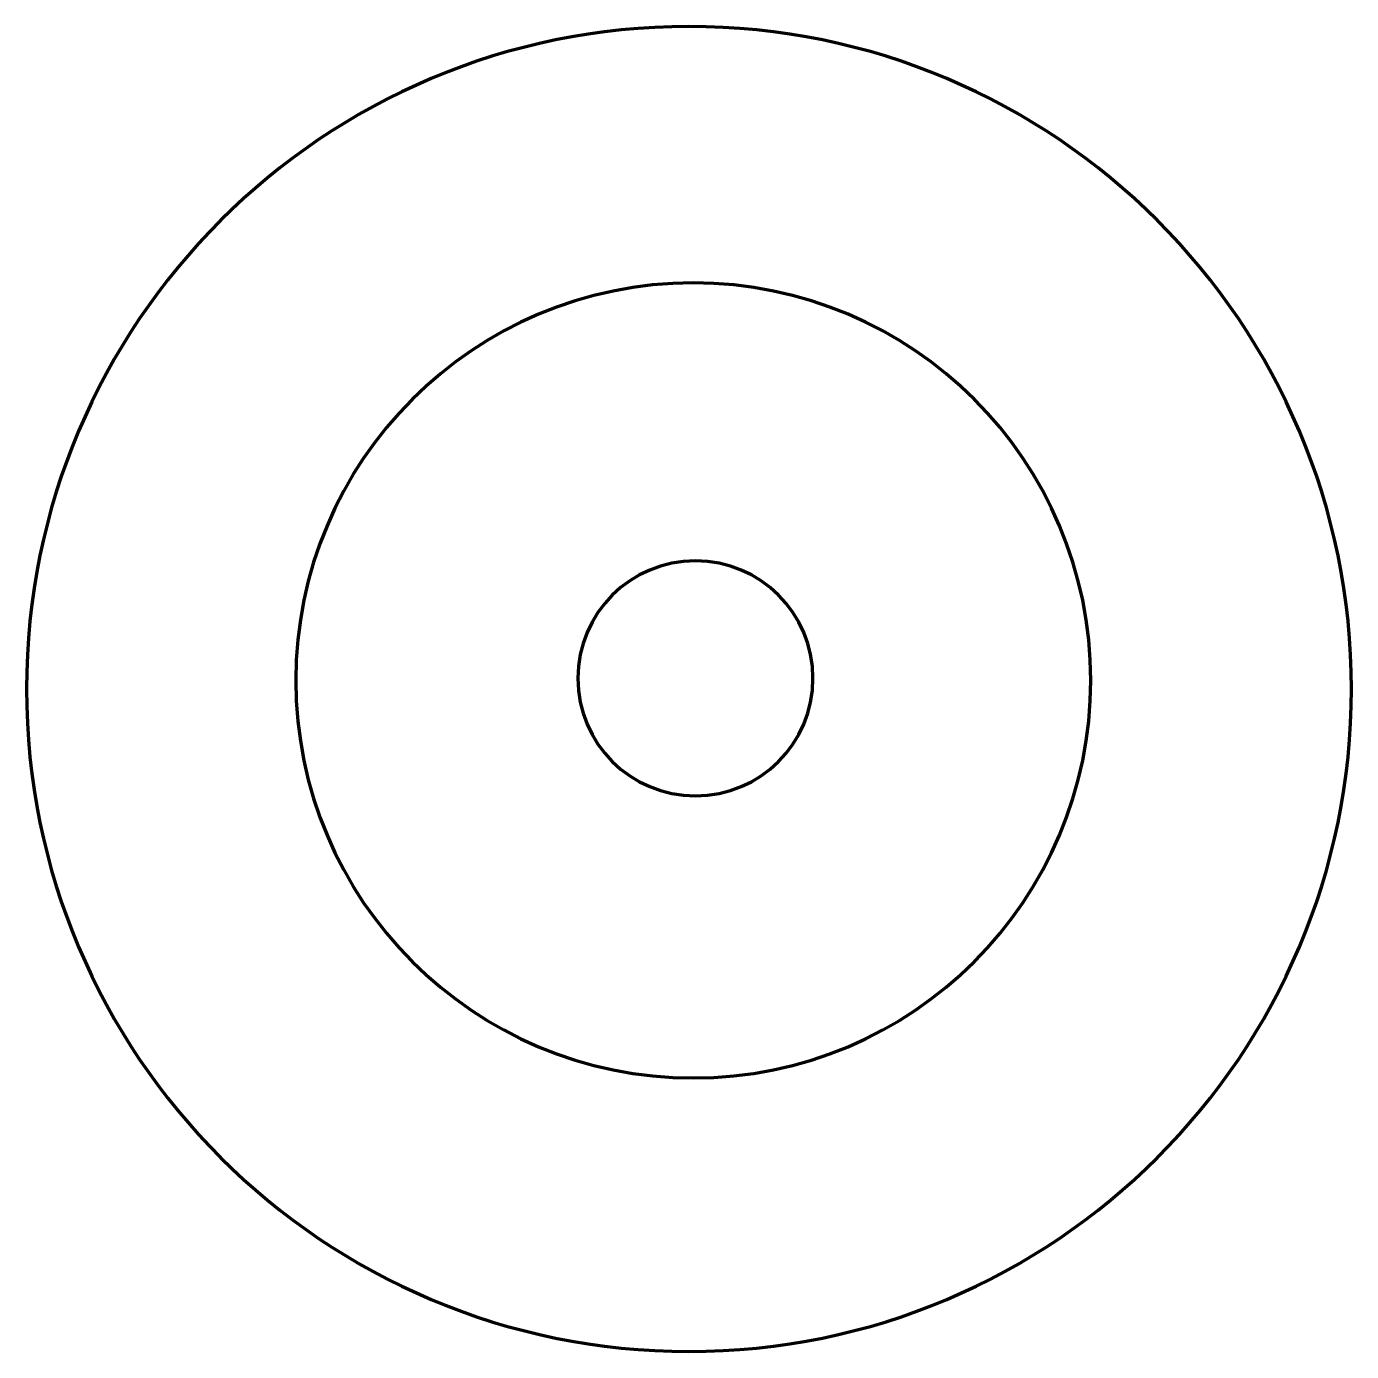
# Model space of a CAD drawing. Header units: inches. Extents: x 20.1 to 75.1, y -78 to -23.1.
import ezdxf

# ---------------------------------------------------------------- set-up
doc = ezdxf.new("R2010")
doc.units = ezdxf.units.IN
doc.header["$MEASUREMENT"] = 0
doc.layers.add('Layer 1', color=7, linetype='Continuous')

msp = doc.modelspace()

# ---------------------------------------------------------------- linework, layer by layer
at = {"layer": 'Layer 1', "color": 177, "lineweight": 70, "true_color": 0x2c2d84}
for points in [[(75.092, -50.546), (75.092, -65.725), (62.788, -78.028), (47.609, -78.028), (32.432, -78.028), (20.127, -65.725), (20.127, -50.546), (20.127, -35.368), (32.432, -23.064), (47.609, -23.064), (62.788, -23.064), (75.092, -35.368), (75.092, -50.546)], [(64.276, -50.191), (64.276, -59.298), (56.894, -66.681), (47.787, -66.681), (38.68, -66.681), (31.298, -59.298), (31.298, -50.191), (31.298, -41.084), (38.68, -33.702), (47.787, -33.702), (56.894, -33.702), (64.276, -41.084), (64.276, -50.191)], [(52.752, -50.103), (52.752, -52.796), (50.569, -54.979), (47.876, -54.979), (45.183, -54.979), (43, -52.796), (43, -50.103), (43, -47.41), (45.183, -45.227), (47.876, -45.227), (50.569, -45.227), (52.752, -47.41), (52.752, -50.103)]]:
    msp.add_open_spline(points, degree=3, knots=[0, 0, 0, 0, 1, 1, 1, 2, 2, 2, 3, 3, 3, 4, 4, 4, 4], dxfattribs=at)

doc.saveas('drawing.dxf')
